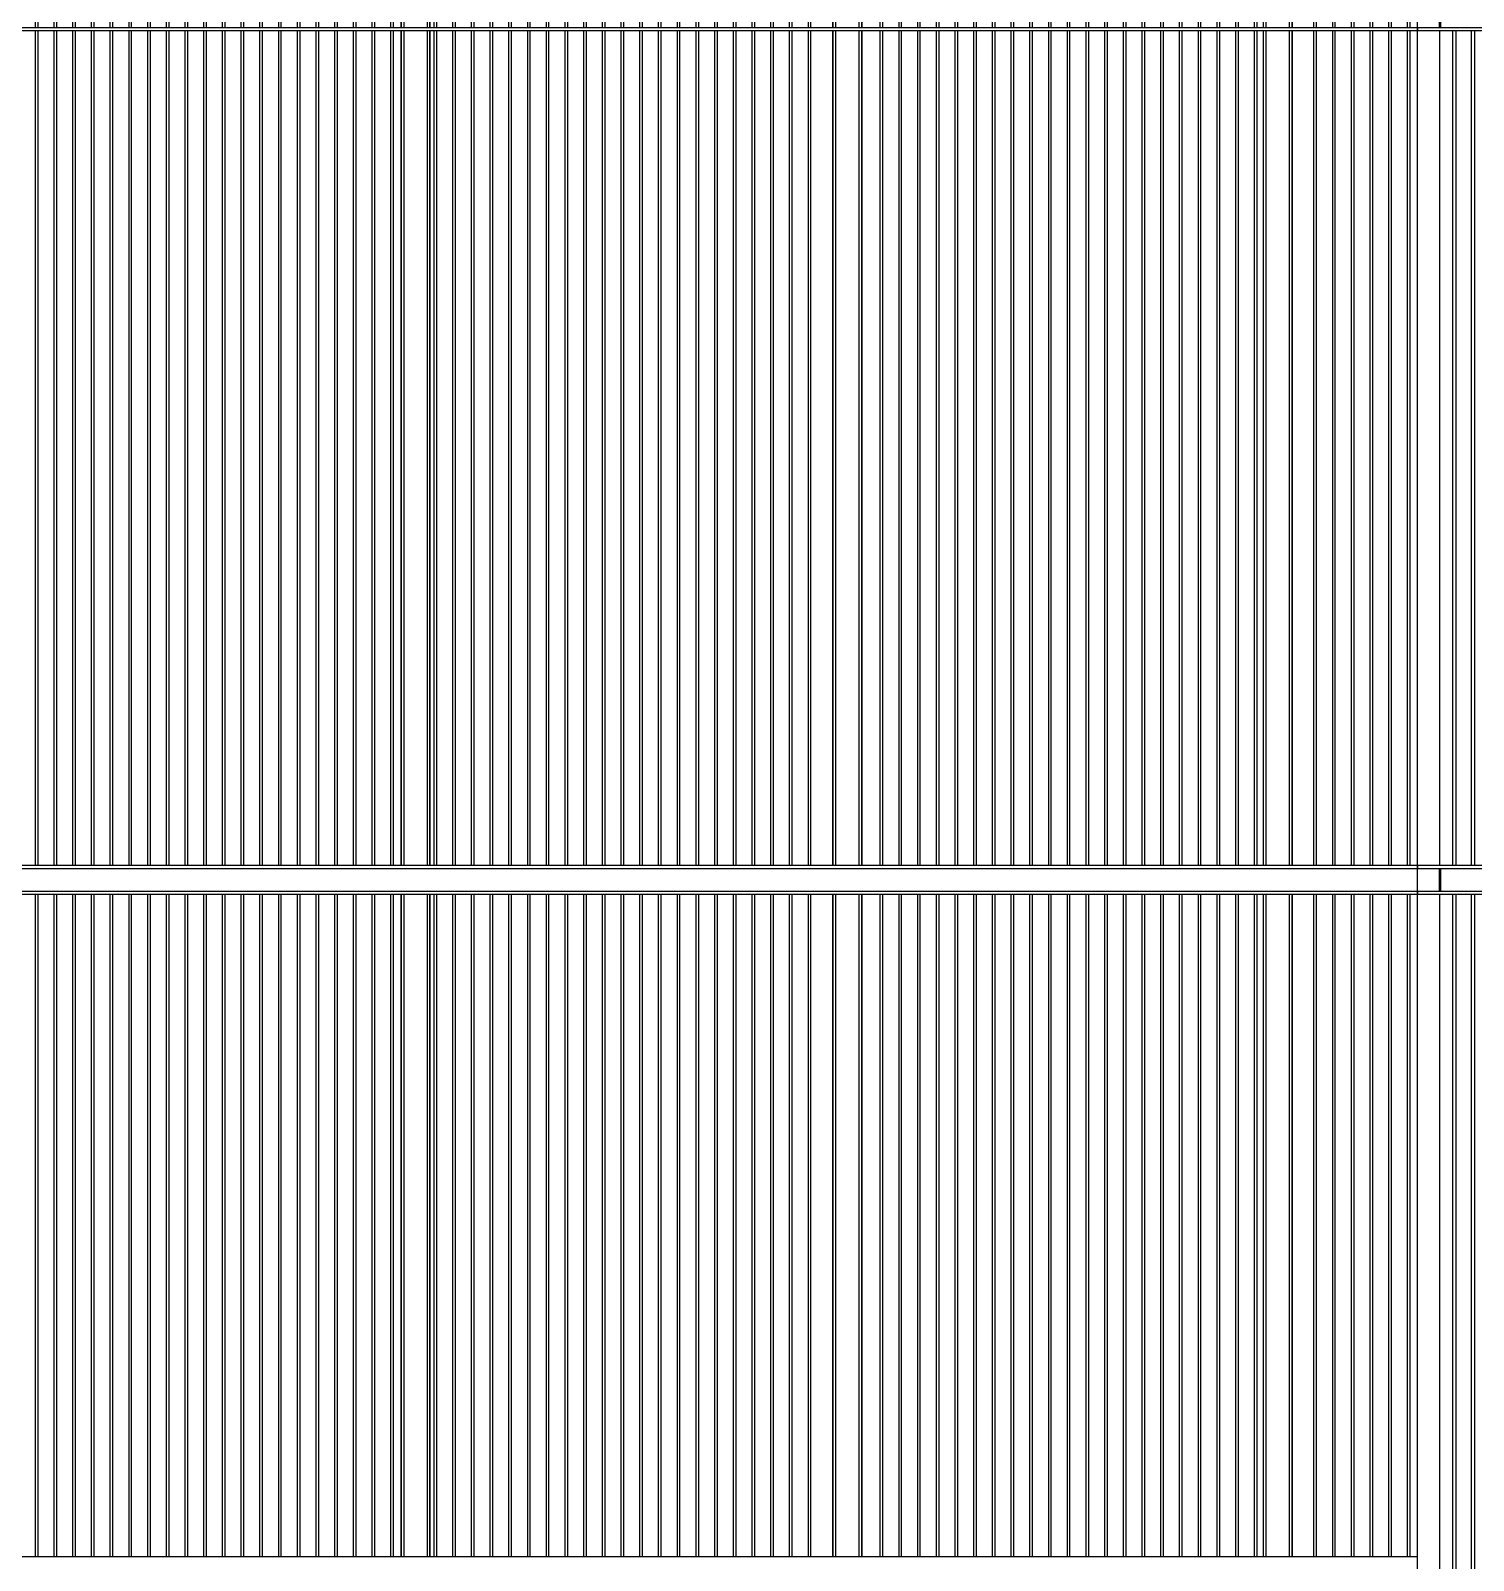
# Model space of a CAD drawing. Header units: millimetres. Extents: x 3774 to 718460, y -768339 to 192544.
# Drawn here: x 350352 to 355364, y -760278 to -754964 of the extents above; entities that cross this region are included whole.
import ezdxf

# ---------------------------------------------------------------- set-up
doc = ezdxf.new("R2010")
doc.units = ezdxf.units.MM
doc.set_wipeout_variables(frame=1)
for name, pattern in [('TA_GL_000.70000', [1.925, 0.7, -0.175, 0.175, -0.175, 0.7]), ('XKITLINE00', [0]), ('XKITLINE02', [4, 2, -2])]:
    doc.linetypes.add(name, pattern=pattern)
for name, color, linetype in [('000 - 0_SYM_DWG_GRIDLINE_MAIN_COLOR_251', 7, 'Continuous'), ('010 - ASPG_EXTR_MAIN_COLOR_2', 7, 'Continuous'), ('010 - ASPG_EXTR_WIPEOUT_', 7, 'Continuous'), ('010 - ASPG_FRAMING_MAIN_COLOR_1', 7, 'Continuous'), ('010 - ASPG_FRAMING_MAIN_COLOR_2', 7, 'Continuous'), ('010 - ASPG_FRAMING_SUB_COLOR_2', 7, 'Continuous'), ('010 - ASPG_FRAMING_WIPEOUT_', 7, 'Continuous')]:
    doc.layers.add(name, color=color, linetype=linetype)
doc.layers.add('Bolt', color=7, linetype='Continuous', lineweight=0)
doc.layers.add('Part', color=7, linetype='Continuous', lineweight=0)
doc.styles.add('TA', font='', dxfattribs={"height": 4.5})
doc.styles.get('TA').set_extended_font_data('Cordia New')

# ---------------------------------------------------------------- blocks, each defined once
blk = doc.blocks.new('*U5902')
at = {"layer": '000 - 0_SYM_DWG_GRIDLINE_MAIN_COLOR_251', "color": 7, "linetype": 'ByBlock', "ltscale": 5}
blk.add_line((10, 0), (-759, 0), dxfattribs=at)
at = {"color": 7, "style": 'TA', "flags": 1}
blk.add_attdef('LOCATION', (6, -6), '', height=4.5, rotation=270, dxfattribs=at)
blk = doc.blocks.new('W-1-PP19-SE-ENT3_20260407-104913_PP19_ENT3_ELE1_DIMS_1')
at = {"layer": '000 - 0_SYM_DWG_GRIDLINE_MAIN_COLOR_251', "color": 7, "linetype": 'TA_GL_000.70000', "xscale": 50.00000000000003, "yscale": 50.00000000000003, "zscale": 50.00000000000003, "rotation": 180}
for p in [(-27800, 109400), (-27800, 106550)]:
    blk.add_blockref('*U5902', p, dxfattribs=at)
blk = doc.blocks.new('*A6193501')
at = {"layer": 'Part', "color": 7, "linetype": 'XKITLINE00', "lineweight": 0}
blk.add_line((2179.569525, -87.253462), (2328.969438, -87.253462), dxfattribs=at)
blk = doc.blocks.new('*A6373519')
at = {"layer": 'Part', "color": 7, "linetype": 'XKITLINE00', "lineweight": 0}
blk.add_line((2328.969518, -124.453462), (2179.563596, -124.453462), dxfattribs=at)
blk = doc.blocks.new('*A13324214')
at = {"layer": 'Part', "color": 7, "linetype": 'XKITLINE00', "lineweight": 0}
for p, q in [((2326.969603, -87.573462), (2326.169603, -87.573462)), ((2326.169603, -92.053462), (2326.169603, -87.573462)), ((2326.969603, -92.053462), (2326.969603, -87.573462)), ((2326.169603, -104.053462), (2326.169603, -92.621462)), ((2326.969603, -104.053462), (2326.969603, -92.621462)), ((2326.169603, -116.053462), (2326.169603, -104.621462)), ((2326.969603, -116.053462), (2326.969603, -104.621462)), ((2326.169603, -124.133462), (2326.169603, -116.621462)), ((2326.969603, -124.133462), (2326.969603, -116.621462)), ((2326.169603, -124.133462), (2326.969603, -124.133462))]:
    blk.add_line(p, q, dxfattribs=at)
blk = doc.blocks.new('*A13334215')
at = {"layer": 'Part', "color": 7, "linetype": 'XKITLINE00', "lineweight": 0}
for p, q in [((2309.369603, -87.573462), (2308.569603, -87.573462)), ((2308.569603, -92.053462), (2308.569603, -87.573462)), ((2309.369603, -92.053462), (2309.369603, -87.573462)), ((2308.569603, -104.053462), (2308.569603, -92.621462)), ((2309.369603, -104.053462), (2309.369603, -92.621462)), ((2308.569603, -116.053462), (2308.569603, -104.621462)), ((2309.369603, -116.053462), (2309.369603, -104.621462)), ((2308.569603, -124.133462), (2308.569603, -116.621462)), ((2309.369603, -124.133462), (2309.369603, -116.621462)), ((2308.569603, -124.133462), (2309.369603, -124.133462))]:
    blk.add_line(p, q, dxfattribs=at)
blk = doc.blocks.new('*A13404222')
at = {"layer": 'Part', "color": 7, "linetype": 'XKITLINE00', "lineweight": 0}
for p, q in [((2291.769603, -87.573462), (2290.969603, -87.573462)), ((2290.969603, -92.053462), (2290.969603, -87.573462)), ((2291.769603, -92.053462), (2291.769603, -87.573462)), ((2290.969603, -104.053462), (2290.969603, -92.621462)), ((2291.769603, -104.053462), (2291.769603, -92.621462)), ((2290.969603, -116.053462), (2290.969603, -104.621462)), ((2291.769603, -116.053462), (2291.769603, -104.621462)), ((2290.969603, -124.133462), (2290.969603, -116.621462)), ((2291.769603, -124.133462), (2291.769603, -116.621462)), ((2290.969603, -124.133462), (2291.769603, -124.133462))]:
    blk.add_line(p, q, dxfattribs=at)
blk = doc.blocks.new('*A13484230')
at = {"layer": 'Part', "color": 7, "linetype": 'XKITLINE00', "lineweight": 0}
for p, q in [((2291.305603, -124.173462), (2290.865603, -124.173462)), ((2290.865603, -124.173462), (2290.865603, -124.213462)), ((2291.305603, -124.133462), (2291.305603, -124.173462)), ((2291.345603, -124.213462), (2291.345603, -124.133462))]:
    blk.add_line(p, q, dxfattribs=at)
blk = doc.blocks.new('*A13494231')
at = {"layer": 'Part', "color": 7, "linetype": 'XKITLINE00', "lineweight": 0}
for p, q in [((2290.329603, -124.453462), (2290.489603, -124.293462)), ((2290.489603, -124.293462), (2292.249603, -124.293462)), ((2292.249603, -124.293462), (2292.409603, -124.453462))]:
    blk.add_line(p, q, dxfattribs=at)
blk = doc.blocks.new('*A13504232')
at = {"layer": 'Part', "color": 7, "linetype": 'XKITLINE00', "lineweight": 0}
for p, q in [((2292.249603, -124.213462), (2290.489603, -124.213462)), ((2290.489603, -124.213462), (2290.489603, -124.293462)), ((2292.249603, -124.293462), (2290.489603, -124.293462)), ((2292.249603, -124.213462), (2292.249603, -124.293462))]:
    blk.add_line(p, q, dxfattribs=at)
blk = doc.blocks.new('*A13634245')
at = {"layer": 'Part', "color": 7, "linetype": 'XKITLINE00', "lineweight": 0}
for p, q in [((2290.969603, -116.573462), (2290.969603, -116.621462)), ((2290.969603, -116.621462), (2291.769603, -116.621462)), ((2291.769603, -116.621462), (2291.769603, -116.573462))]:
    blk.add_line(p, q, dxfattribs=at)
blk = doc.blocks.new('*A13644246')
at = {"layer": 'Part', "color": 7, "linetype": 'XKITLINE00', "lineweight": 0}
for p, q in [((2291.345603, -117.421462), (2291.345603, -116.621462)), ((2291.345603, -116.621462), (2291.393603, -116.621462)), ((2291.345603, -116.861462), (2291.393603, -116.861462)), ((2291.393603, -117.421462), (2291.393603, -116.621462)), ((2291.345603, -117.421462), (2291.393603, -117.421462))]:
    blk.add_line(p, q, dxfattribs=at)
blk = doc.blocks.new('*A13674249')
at = {"layer": 'Bolt', "color": 7, "linetype": 'XKITLINE02', "lineweight": 0}
for p, q in [((2326.482243, -87.773462), (2326.825603, -87.773462)), ((2326.545603, -87.717462), (2326.593603, -87.717462)), ((2326.545603, -87.829462), (2326.593603, -87.829462)), ((2326.593603, -87.717462), (2326.633603, -87.717462)), ((2326.593603, -87.829462), (2326.633603, -87.829462))]:
    blk.add_line(p, q, dxfattribs=at)
blk = doc.blocks.new('*A13684250')
at = {"layer": 'Bolt', "color": 7, "linetype": 'XKITLINE02', "lineweight": 0}
for p, q in [((2308.882243, -87.773462), (2309.225603, -87.773462)), ((2308.945603, -87.717462), (2308.993603, -87.717462)), ((2308.945603, -87.829462), (2308.993603, -87.829462)), ((2308.993603, -87.717462), (2309.033603, -87.717462)), ((2308.993603, -87.829462), (2309.033603, -87.829462))]:
    blk.add_line(p, q, dxfattribs=at)
blk = doc.blocks.new('*A13714253')
at = {"layer": 'Bolt', "color": 7, "linetype": 'XKITLINE02', "lineweight": 0}
for p, q in [((2291.282243, -87.773462), (2291.625603, -87.773462)), ((2291.345603, -87.717462), (2291.393603, -87.717462)), ((2291.345603, -87.829462), (2291.393603, -87.829462)), ((2291.393603, -87.717462), (2291.433603, -87.717462)), ((2291.393603, -87.829462), (2291.433603, -87.829462))]:
    blk.add_line(p, q, dxfattribs=at)
blk = doc.blocks.new('*A13764258')
at = {"layer": 'Bolt'}
for points in [[(2290.786, -124.213), (2290.786, -124.293), (2290.674, -124.293), (2290.674, -124.213)], [(2292.066, -124.213), (2292.066, -124.293), (2291.954, -124.293), (2291.954, -124.213)]]:
    blk.add_hatch(color=7, dxfattribs=at).paths.add_polyline_path(points, flags=17)
at = {"layer": 'Bolt', "color": 7, "linetype": 'XKITLINE00', "lineweight": 0}
for p, q in [((2290.73, -124.357), (2290.73, -124.013)), ((2292.01, -124.357), (2292.01, -124.013)), ((2290.674, -124.293), (2290.674, -124.213)), ((2290.786, -124.293), (2290.786, -124.213)), ((2291.954, -124.293), (2291.954, -124.213)), ((2292.066, -124.293), (2292.066, -124.213))]:
    blk.add_line(p, q, dxfattribs=at)
blk = doc.blocks.new('*A13774259')
at = {"layer": 'Bolt', "color": 7, "linetype": 'XKITLINE02', "lineweight": 0}
for p, q in [((2291.456963, -123.933462), (2291.113603, -123.933462)), ((2291.345603, -123.877462), (2291.305603, -123.877462)), ((2291.345603, -123.989462), (2291.305603, -123.989462)), ((2291.393603, -123.877462), (2291.345603, -123.877462)), ((2291.393603, -123.989462), (2291.345603, -123.989462))]:
    blk.add_line(p, q, dxfattribs=at)
blk = doc.blocks.new('*A13904272')
at = {"layer": 'Bolt'}
for points in [[(2291.074, -116.573), (2291.074, -116.525), (2291.186, -116.525), (2291.186, -116.573)], [(2291.074, -116.621), (2291.074, -116.573), (2291.186, -116.573), (2291.186, -116.621)], [(2291.554, -116.573), (2291.554, -116.525), (2291.666, -116.525), (2291.666, -116.573)], [(2291.554, -116.621), (2291.554, -116.573), (2291.666, -116.573), (2291.666, -116.621)]]:
    blk.add_hatch(color=7, dxfattribs=at).paths.add_polyline_path(points, flags=17)
at = {"layer": 'Bolt', "color": 7, "linetype": 'XKITLINE00', "lineweight": 0}
for p, q in [((2291.13, -116.685), (2291.13, -116.341)), ((2291.61, -116.685), (2291.61, -116.341)), ((2291.074, -116.573), (2291.074, -116.525)), ((2291.074, -116.621), (2291.074, -116.573)), ((2291.186, -116.573), (2291.186, -116.525)), ((2291.186, -116.621), (2291.186, -116.573)), ((2291.554, -116.573), (2291.554, -116.525)), ((2291.554, -116.621), (2291.554, -116.573)), ((2291.666, -116.573), (2291.666, -116.525)), ((2291.666, -116.621), (2291.666, -116.573))]:
    blk.add_line(p, q, dxfattribs=at)
blk = doc.blocks.new('*A13974279')
at = {"layer": 'Part', "color": 7, "linetype": 'XKITLINE00', "lineweight": 0}
for p, q in [((2308.905603, -124.173462), (2308.465603, -124.173462)), ((2308.465603, -124.173462), (2308.465603, -124.213462)), ((2308.905603, -124.133462), (2308.905603, -124.173462)), ((2308.945603, -124.213462), (2308.945603, -124.133462))]:
    blk.add_line(p, q, dxfattribs=at)
blk = doc.blocks.new('*A13984280')
at = {"layer": 'Part', "color": 7, "linetype": 'XKITLINE00', "lineweight": 0}
for p, q in [((2307.929603, -124.453462), (2308.089603, -124.293462)), ((2308.089603, -124.293462), (2309.849603, -124.293462)), ((2309.849603, -124.293462), (2310.009603, -124.453462))]:
    blk.add_line(p, q, dxfattribs=at)
blk = doc.blocks.new('*A13994281')
at = {"layer": 'Part', "color": 7, "linetype": 'XKITLINE00', "lineweight": 0}
for p, q in [((2309.849603, -124.213462), (2308.089603, -124.213462)), ((2308.089603, -124.213462), (2308.089603, -124.293462)), ((2309.849603, -124.293462), (2308.089603, -124.293462)), ((2309.849603, -124.213462), (2309.849603, -124.293462))]:
    blk.add_line(p, q, dxfattribs=at)
blk = doc.blocks.new('*A14174299')
at = {"layer": 'Part', "color": 7, "linetype": 'XKITLINE00', "lineweight": 0}
for p, q in [((2326.169603, -116.573462), (2326.169603, -116.621462)), ((2326.169603, -116.621462), (2326.969603, -116.621462)), ((2326.969603, -116.621462), (2326.969603, -116.573462))]:
    blk.add_line(p, q, dxfattribs=at)
blk = doc.blocks.new('*A14184300')
at = {"layer": 'Part', "color": 7, "linetype": 'XKITLINE00', "lineweight": 0}
for p, q in [((2326.545603, -117.421462), (2326.545603, -116.621462)), ((2326.545603, -116.621462), (2326.593603, -116.621462)), ((2326.545603, -116.861462), (2326.593603, -116.861462)), ((2326.593603, -117.421462), (2326.593603, -116.621462)), ((2326.545603, -117.421462), (2326.593603, -117.421462))]:
    blk.add_line(p, q, dxfattribs=at)
blk = doc.blocks.new('*A14194301')
at = {"layer": 'Part', "color": 7, "linetype": 'XKITLINE00', "lineweight": 0}
for p, q in [((2308.569603, -116.573462), (2308.569603, -116.621462)), ((2308.569603, -116.621462), (2309.369603, -116.621462)), ((2309.369603, -116.621462), (2309.369603, -116.573462))]:
    blk.add_line(p, q, dxfattribs=at)
blk = doc.blocks.new('*A14204302')
at = {"layer": 'Part', "color": 7, "linetype": 'XKITLINE00', "lineweight": 0}
for p, q in [((2308.945603, -117.421462), (2308.945603, -116.621462)), ((2308.945603, -116.621462), (2308.993603, -116.621462)), ((2308.945603, -116.861462), (2308.993603, -116.861462)), ((2308.993603, -117.421462), (2308.993603, -116.621462)), ((2308.945603, -117.421462), (2308.993603, -117.421462))]:
    blk.add_line(p, q, dxfattribs=at)
blk = doc.blocks.new('*A14254307')
at = {"layer": 'Bolt'}
for points in [[(2308.386, -124.213), (2308.386, -124.293), (2308.274, -124.293), (2308.274, -124.213)], [(2309.666, -124.213), (2309.666, -124.293), (2309.554, -124.293), (2309.554, -124.213)]]:
    blk.add_hatch(color=7, dxfattribs=at).paths.add_polyline_path(points, flags=17)
at = {"layer": 'Bolt', "color": 7, "linetype": 'XKITLINE00', "lineweight": 0}
for p, q in [((2308.33, -124.357), (2308.33, -124.013)), ((2309.61, -124.357), (2309.61, -124.013)), ((2308.274, -124.293), (2308.274, -124.213)), ((2308.386, -124.293), (2308.386, -124.213)), ((2309.554, -124.293), (2309.554, -124.213)), ((2309.666, -124.293), (2309.666, -124.213))]:
    blk.add_line(p, q, dxfattribs=at)
blk = doc.blocks.new('*A14264308')
at = {"layer": 'Bolt', "color": 7, "linetype": 'XKITLINE02', "lineweight": 0}
for p, q in [((2309.056963, -123.933462), (2308.713603, -123.933462)), ((2308.945603, -123.877462), (2308.905603, -123.877462)), ((2308.945603, -123.989462), (2308.905603, -123.989462)), ((2308.993603, -123.877462), (2308.945603, -123.877462)), ((2308.993603, -123.989462), (2308.945603, -123.989462))]:
    blk.add_line(p, q, dxfattribs=at)
blk = doc.blocks.new('*A14414323')
at = {"layer": 'Bolt'}
for points in [[(2326.274, -116.573), (2326.274, -116.525), (2326.386, -116.525), (2326.386, -116.573)], [(2326.274, -116.621), (2326.274, -116.573), (2326.386, -116.573), (2326.386, -116.621)], [(2326.754, -116.573), (2326.754, -116.525), (2326.866, -116.525), (2326.866, -116.573)], [(2326.754, -116.621), (2326.754, -116.573), (2326.866, -116.573), (2326.866, -116.621)]]:
    blk.add_hatch(color=7, dxfattribs=at).paths.add_polyline_path(points, flags=17)
at = {"layer": 'Bolt', "color": 7, "linetype": 'XKITLINE00', "lineweight": 0}
for p, q in [((2326.33, -116.685), (2326.33, -116.341)), ((2326.81, -116.685), (2326.81, -116.341)), ((2326.274, -116.573), (2326.274, -116.525)), ((2326.274, -116.621), (2326.274, -116.573)), ((2326.386, -116.573), (2326.386, -116.525)), ((2326.386, -116.621), (2326.386, -116.573)), ((2326.754, -116.573), (2326.754, -116.525)), ((2326.754, -116.621), (2326.754, -116.573)), ((2326.866, -116.573), (2326.866, -116.525)), ((2326.866, -116.621), (2326.866, -116.573))]:
    blk.add_line(p, q, dxfattribs=at)
blk = doc.blocks.new('*A14434325')
at = {"layer": 'Bolt'}
for points in [[(2308.674, -116.573), (2308.674, -116.525), (2308.786, -116.525), (2308.786, -116.573)], [(2308.674, -116.621), (2308.674, -116.573), (2308.786, -116.573), (2308.786, -116.621)], [(2309.154, -116.573), (2309.154, -116.525), (2309.266, -116.525), (2309.266, -116.573)], [(2309.154, -116.621), (2309.154, -116.573), (2309.266, -116.573), (2309.266, -116.621)]]:
    blk.add_hatch(color=7, dxfattribs=at).paths.add_polyline_path(points, flags=17)
at = {"layer": 'Bolt', "color": 7, "linetype": 'XKITLINE00', "lineweight": 0}
for p, q in [((2308.73, -116.685), (2308.73, -116.341)), ((2309.21, -116.685), (2309.21, -116.341)), ((2308.674, -116.573), (2308.674, -116.525)), ((2308.674, -116.621), (2308.674, -116.573)), ((2308.786, -116.573), (2308.786, -116.525)), ((2308.786, -116.621), (2308.786, -116.573)), ((2309.154, -116.573), (2309.154, -116.525)), ((2309.154, -116.621), (2309.154, -116.573)), ((2309.266, -116.573), (2309.266, -116.525)), ((2309.266, -116.621), (2309.266, -116.573))]:
    blk.add_line(p, q, dxfattribs=at)
blk = doc.blocks.new('*A14524334')
at = {"layer": 'Part', "color": 7, "linetype": 'XKITLINE00', "lineweight": 0}
for p, q in [((2328.809518, -104.053462), (2288.969552, -104.053462)), ((2288.969552, -104.573462), (2288.969552, -104.053462)), ((2328.809518, -104.573462), (2328.809518, -104.053462)), ((2328.809518, -104.573462), (2288.969552, -104.573462))]:
    blk.add_line(p, q, dxfattribs=at)
blk = doc.blocks.new('*A14534335')
at = {"layer": 'Part', "color": 7, "linetype": 'XKITLINE00', "lineweight": 0}
for p, q in [((2326.545603, -105.421462), (2326.545603, -104.621462)), ((2326.545603, -104.621462), (2326.593603, -104.621462)), ((2326.545603, -104.861462), (2326.593603, -104.861462)), ((2326.593603, -105.421462), (2326.593603, -104.621462)), ((2326.545603, -105.421462), (2326.593603, -105.421462))]:
    blk.add_line(p, q, dxfattribs=at)
blk = doc.blocks.new('*A14544336')
at = {"layer": 'Part', "color": 7, "linetype": 'XKITLINE00', "lineweight": 0}
for p, q in [((2308.569603, -104.573462), (2308.569603, -104.621462)), ((2309.369603, -104.621462), (2309.369603, -104.573462)), ((2308.569603, -104.621462), (2309.369603, -104.621462))]:
    blk.add_line(p, q, dxfattribs=at)
blk = doc.blocks.new('*A14554337')
at = {"layer": 'Part', "color": 7, "linetype": 'XKITLINE00', "lineweight": 0}
for p, q in [((2308.945603, -105.421462), (2308.945603, -104.621462)), ((2308.945603, -104.621462), (2308.993603, -104.621462)), ((2308.945603, -104.861462), (2308.993603, -104.861462)), ((2308.993603, -105.421462), (2308.993603, -104.621462)), ((2308.945603, -105.421462), (2308.993603, -105.421462))]:
    blk.add_line(p, q, dxfattribs=at)
blk = doc.blocks.new('*A14564338')
at = {"layer": 'Part', "color": 7, "linetype": 'XKITLINE00', "lineweight": 0}
for p, q in [((2328.809518, -92.053462), (2288.969552, -92.053462)), ((2288.969552, -92.573462), (2288.969552, -92.053462)), ((2328.809518, -92.573462), (2328.809518, -92.053462)), ((2328.809518, -92.573462), (2288.969552, -92.573462))]:
    blk.add_line(p, q, dxfattribs=at)
blk = doc.blocks.new('*A14574339')
at = {"layer": 'Part', "color": 7, "linetype": 'XKITLINE00', "lineweight": 0}
for p, q in [((2326.169603, -92.573462), (2326.169603, -92.621462)), ((2326.169603, -92.621462), (2326.969603, -92.621462)), ((2326.969603, -92.621462), (2326.969603, -92.573462))]:
    blk.add_line(p, q, dxfattribs=at)
blk = doc.blocks.new('*A14584340')
at = {"layer": 'Part', "color": 7, "linetype": 'XKITLINE00', "lineweight": 0}
for p, q in [((2326.545603, -93.421462), (2326.545603, -92.621462)), ((2326.545603, -92.621462), (2326.593603, -92.621462)), ((2326.593603, -93.421462), (2326.593603, -92.621462)), ((2326.545603, -92.861462), (2326.593603, -92.861462)), ((2326.545603, -93.421462), (2326.593603, -93.421462))]:
    blk.add_line(p, q, dxfattribs=at)
blk = doc.blocks.new('*A14594341')
at = {"layer": 'Part', "color": 7, "linetype": 'XKITLINE00', "lineweight": 0}
for p, q in [((2308.569603, -92.573462), (2308.569603, -92.621462)), ((2308.569603, -92.621462), (2309.369603, -92.621462)), ((2309.369603, -92.621462), (2309.369603, -92.573462))]:
    blk.add_line(p, q, dxfattribs=at)
blk = doc.blocks.new('*A14604342')
at = {"layer": 'Part', "color": 7, "linetype": 'XKITLINE00', "lineweight": 0}
for p, q in [((2308.945603, -93.421462), (2308.945603, -92.621462)), ((2308.945603, -92.621462), (2308.993603, -92.621462)), ((2308.993603, -93.421462), (2308.993603, -92.621462)), ((2308.945603, -92.861462), (2308.993603, -92.861462)), ((2308.945603, -93.421462), (2308.993603, -93.421462))]:
    blk.add_line(p, q, dxfattribs=at)
blk = doc.blocks.new('*A14614343')
at = {"layer": 'Part', "color": 7, "linetype": 'XKITLINE00', "lineweight": 0}
for p, q in [((2290.969603, -104.573462), (2290.969603, -104.621462)), ((2291.769603, -104.621462), (2291.769603, -104.573462)), ((2290.969603, -104.621462), (2291.769603, -104.621462))]:
    blk.add_line(p, q, dxfattribs=at)
blk = doc.blocks.new('*A14624344')
at = {"layer": 'Part', "color": 7, "linetype": 'XKITLINE00', "lineweight": 0}
for p, q in [((2291.345603, -105.421462), (2291.345603, -104.621462)), ((2291.345603, -104.621462), (2291.393603, -104.621462)), ((2291.345603, -104.861462), (2291.393603, -104.861462)), ((2291.393603, -105.421462), (2291.393603, -104.621462)), ((2291.345603, -105.421462), (2291.393603, -105.421462))]:
    blk.add_line(p, q, dxfattribs=at)
blk = doc.blocks.new('*A14644346')
at = {"layer": 'Part', "color": 7, "linetype": 'XKITLINE00', "lineweight": 0}
for p, q in [((2290.969603, -92.573462), (2290.969603, -92.621462)), ((2290.969603, -92.621462), (2291.769603, -92.621462)), ((2291.769603, -92.621462), (2291.769603, -92.573462))]:
    blk.add_line(p, q, dxfattribs=at)
blk = doc.blocks.new('*A14654347')
at = {"layer": 'Part', "color": 7, "linetype": 'XKITLINE00', "lineweight": 0}
for p, q in [((2291.345603, -93.421462), (2291.345603, -92.621462)), ((2291.345603, -92.621462), (2291.393603, -92.621462)), ((2291.393603, -93.421462), (2291.393603, -92.621462)), ((2291.345603, -92.861462), (2291.393603, -92.861462)), ((2291.345603, -93.421462), (2291.393603, -93.421462))]:
    blk.add_line(p, q, dxfattribs=at)
blk = doc.blocks.new('*A14674349')
at = {"layer": 'Part', "color": 7, "linetype": 'XKITLINE00', "lineweight": 0}
for p, q in [((2328.809518, -116.053462), (2288.969552, -116.053462)), ((2288.969552, -116.573462), (2288.969552, -116.053462)), ((2328.809518, -116.573462), (2328.809518, -116.053462)), ((2328.809518, -116.573462), (2288.969552, -116.573462))]:
    blk.add_line(p, q, dxfattribs=at)
blk = doc.blocks.new('*A14714353')
at = {"layer": 'Part', "color": 7, "linetype": 'XKITLINE00', "lineweight": 0}
for p, q in [((2326.505603, -124.173462), (2326.065603, -124.173462)), ((2326.065603, -124.173462), (2326.065603, -124.213462)), ((2326.505603, -124.133462), (2326.505603, -124.173462)), ((2326.545603, -124.213462), (2326.545603, -124.133462))]:
    blk.add_line(p, q, dxfattribs=at)
blk = doc.blocks.new('*A14724354')
at = {"layer": 'Part', "color": 7, "linetype": 'XKITLINE00', "lineweight": 0}
for p, q in [((2325.529603, -124.453462), (2325.689603, -124.293462)), ((2325.689603, -124.293462), (2327.449603, -124.293462)), ((2327.449603, -124.293462), (2327.609603, -124.453462))]:
    blk.add_line(p, q, dxfattribs=at)
blk = doc.blocks.new('*A14734355')
at = {"layer": 'Part', "color": 7, "linetype": 'XKITLINE00', "lineweight": 0}
for p, q in [((2327.449603, -124.213462), (2325.689603, -124.213462)), ((2325.689603, -124.213462), (2325.689603, -124.293462)), ((2327.449603, -124.293462), (2325.689603, -124.293462)), ((2327.449603, -124.213462), (2327.449603, -124.293462))]:
    blk.add_line(p, q, dxfattribs=at)
blk = doc.blocks.new('*A14794361')
at = {"layer": 'Bolt'}
for points in [[(2326.274, -104.573), (2326.274, -104.525), (2326.386, -104.525), (2326.386, -104.573)], [(2326.274, -104.621), (2326.274, -104.573), (2326.386, -104.573), (2326.386, -104.621)], [(2326.754, -104.573), (2326.754, -104.525), (2326.866, -104.525), (2326.866, -104.573)], [(2326.754, -104.621), (2326.754, -104.573), (2326.866, -104.573), (2326.866, -104.621)]]:
    blk.add_hatch(color=7, dxfattribs=at).paths.add_polyline_path(points, flags=17)
at = {"layer": 'Bolt', "color": 7, "linetype": 'XKITLINE00', "lineweight": 0}
for p, q in [((2326.274, -104.573), (2326.274, -104.525)), ((2326.274, -104.621), (2326.274, -104.573)), ((2326.33, -104.685), (2326.33, -104.341)), ((2326.386, -104.573), (2326.386, -104.525)), ((2326.386, -104.621), (2326.386, -104.573)), ((2326.754, -104.573), (2326.754, -104.525)), ((2326.754, -104.621), (2326.754, -104.573)), ((2326.81, -104.685), (2326.81, -104.341)), ((2326.866, -104.573), (2326.866, -104.525)), ((2326.866, -104.621), (2326.866, -104.573))]:
    blk.add_line(p, q, dxfattribs=at)
blk = doc.blocks.new('*A14804362')
at = {"layer": 'Bolt'}
for points in [[(2308.674, -104.573), (2308.674, -104.525), (2308.786, -104.525), (2308.786, -104.573)], [(2308.674, -104.621), (2308.674, -104.573), (2308.786, -104.573), (2308.786, -104.621)], [(2309.154, -104.573), (2309.154, -104.525), (2309.266, -104.525), (2309.266, -104.573)], [(2309.154, -104.621), (2309.154, -104.573), (2309.266, -104.573), (2309.266, -104.621)]]:
    blk.add_hatch(color=7, dxfattribs=at).paths.add_polyline_path(points, flags=17)
at = {"layer": 'Bolt', "color": 7, "linetype": 'XKITLINE00', "lineweight": 0}
for p, q in [((2308.674, -104.573), (2308.674, -104.525)), ((2308.674, -104.621), (2308.674, -104.573)), ((2308.73, -104.685), (2308.73, -104.341)), ((2308.786, -104.573), (2308.786, -104.525)), ((2308.786, -104.621), (2308.786, -104.573)), ((2309.154, -104.573), (2309.154, -104.525)), ((2309.154, -104.621), (2309.154, -104.573)), ((2309.21, -104.685), (2309.21, -104.341)), ((2309.266, -104.573), (2309.266, -104.525)), ((2309.266, -104.621), (2309.266, -104.573))]:
    blk.add_line(p, q, dxfattribs=at)
blk = doc.blocks.new('*A14864368')
at = {"layer": 'Bolt'}
for points in [[(2326.274, -92.573), (2326.274, -92.525), (2326.386, -92.525), (2326.386, -92.573)], [(2326.274, -92.621), (2326.274, -92.573), (2326.386, -92.573), (2326.386, -92.621)], [(2326.754, -92.573), (2326.754, -92.525), (2326.866, -92.525), (2326.866, -92.573)], [(2326.754, -92.621), (2326.754, -92.573), (2326.866, -92.573), (2326.866, -92.621)]]:
    blk.add_hatch(color=7, dxfattribs=at).paths.add_polyline_path(points, flags=17)
at = {"layer": 'Bolt', "color": 7, "linetype": 'XKITLINE00', "lineweight": 0}
for p, q in [((2326.274, -92.573), (2326.274, -92.525)), ((2326.274, -92.621), (2326.274, -92.573)), ((2326.33, -92.685), (2326.33, -92.341)), ((2326.386, -92.573), (2326.386, -92.525)), ((2326.386, -92.621), (2326.386, -92.573)), ((2326.754, -92.573), (2326.754, -92.525)), ((2326.754, -92.621), (2326.754, -92.573)), ((2326.81, -92.685), (2326.81, -92.341)), ((2326.866, -92.573), (2326.866, -92.525)), ((2326.866, -92.621), (2326.866, -92.573))]:
    blk.add_line(p, q, dxfattribs=at)
blk = doc.blocks.new('*A14874369')
at = {"layer": 'Bolt'}
for points in [[(2308.674, -92.573), (2308.674, -92.525), (2308.786, -92.525), (2308.786, -92.573)], [(2308.674, -92.621), (2308.674, -92.573), (2308.786, -92.573), (2308.786, -92.621)], [(2309.154, -92.573), (2309.154, -92.525), (2309.266, -92.525), (2309.266, -92.573)], [(2309.154, -92.621), (2309.154, -92.573), (2309.266, -92.573), (2309.266, -92.621)]]:
    blk.add_hatch(color=7, dxfattribs=at).paths.add_polyline_path(points, flags=17)
at = {"layer": 'Bolt', "color": 7, "linetype": 'XKITLINE00', "lineweight": 0}
for p, q in [((2308.674, -92.573), (2308.674, -92.525)), ((2308.674, -92.621), (2308.674, -92.573)), ((2308.73, -92.685), (2308.73, -92.341)), ((2308.786, -92.573), (2308.786, -92.525)), ((2308.786, -92.621), (2308.786, -92.573)), ((2309.154, -92.573), (2309.154, -92.525)), ((2309.154, -92.621), (2309.154, -92.573)), ((2309.21, -92.685), (2309.21, -92.341)), ((2309.266, -92.573), (2309.266, -92.525)), ((2309.266, -92.621), (2309.266, -92.573))]:
    blk.add_line(p, q, dxfattribs=at)
blk = doc.blocks.new('*A14914373')
at = {"layer": 'Bolt'}
for points in [[(2291.074, -104.573), (2291.074, -104.525), (2291.186, -104.525), (2291.186, -104.573)], [(2291.074, -104.621), (2291.074, -104.573), (2291.186, -104.573), (2291.186, -104.621)], [(2291.554, -104.573), (2291.554, -104.525), (2291.666, -104.525), (2291.666, -104.573)], [(2291.554, -104.621), (2291.554, -104.573), (2291.666, -104.573), (2291.666, -104.621)]]:
    blk.add_hatch(color=7, dxfattribs=at).paths.add_polyline_path(points, flags=17)
at = {"layer": 'Bolt', "color": 7, "linetype": 'XKITLINE00', "lineweight": 0}
for p, q in [((2291.074, -104.573), (2291.074, -104.525)), ((2291.074, -104.621), (2291.074, -104.573)), ((2291.13, -104.685), (2291.13, -104.341)), ((2291.186, -104.573), (2291.186, -104.525)), ((2291.186, -104.621), (2291.186, -104.573)), ((2291.554, -104.573), (2291.554, -104.525)), ((2291.554, -104.621), (2291.554, -104.573)), ((2291.61, -104.685), (2291.61, -104.341)), ((2291.666, -104.573), (2291.666, -104.525)), ((2291.666, -104.621), (2291.666, -104.573))]:
    blk.add_line(p, q, dxfattribs=at)
blk = doc.blocks.new('*A14924374')
at = {"layer": 'Bolt'}
for points in [[(2291.074, -92.573), (2291.074, -92.525), (2291.186, -92.525), (2291.186, -92.573)], [(2291.074, -92.621), (2291.074, -92.573), (2291.186, -92.573), (2291.186, -92.621)], [(2291.554, -92.573), (2291.554, -92.525), (2291.666, -92.525), (2291.666, -92.573)], [(2291.554, -92.621), (2291.554, -92.573), (2291.666, -92.573), (2291.666, -92.621)]]:
    blk.add_hatch(color=7, dxfattribs=at).paths.add_polyline_path(points, flags=17)
at = {"layer": 'Bolt', "color": 7, "linetype": 'XKITLINE00', "lineweight": 0}
for p, q in [((2291.074, -92.573), (2291.074, -92.525)), ((2291.074, -92.621), (2291.074, -92.573)), ((2291.13, -92.685), (2291.13, -92.341)), ((2291.186, -92.573), (2291.186, -92.525)), ((2291.186, -92.621), (2291.186, -92.573)), ((2291.554, -92.573), (2291.554, -92.525)), ((2291.554, -92.621), (2291.554, -92.573)), ((2291.61, -92.685), (2291.61, -92.341)), ((2291.666, -92.573), (2291.666, -92.525)), ((2291.666, -92.621), (2291.666, -92.573))]:
    blk.add_line(p, q, dxfattribs=at)
blk = doc.blocks.new('*A14944376')
at = {"layer": 'Bolt'}
for points in [[(2325.986, -124.213), (2325.986, -124.293), (2325.874, -124.293), (2325.874, -124.213)], [(2327.266, -124.213), (2327.266, -124.293), (2327.154, -124.293), (2327.154, -124.213)]]:
    blk.add_hatch(color=7, dxfattribs=at).paths.add_polyline_path(points, flags=17)
at = {"layer": 'Bolt', "color": 7, "linetype": 'XKITLINE00', "lineweight": 0}
for p, q in [((2325.93, -124.357), (2325.93, -124.013)), ((2327.21, -124.357), (2327.21, -124.013)), ((2325.874, -124.293), (2325.874, -124.213)), ((2325.986, -124.293), (2325.986, -124.213)), ((2327.154, -124.293), (2327.154, -124.213)), ((2327.266, -124.293), (2327.266, -124.213))]:
    blk.add_line(p, q, dxfattribs=at)
blk = doc.blocks.new('*A14954377')
at = {"layer": 'Bolt', "color": 7, "linetype": 'XKITLINE02', "lineweight": 0}
for p, q in [((2326.656963, -123.933462), (2326.313603, -123.933462)), ((2326.545603, -123.877462), (2326.505603, -123.877462)), ((2326.545603, -123.989462), (2326.505603, -123.989462)), ((2326.593603, -123.877462), (2326.545603, -123.877462)), ((2326.593603, -123.989462), (2326.545603, -123.989462))]:
    blk.add_line(p, q, dxfattribs=at)
blk = doc.blocks.new('*A15034385')
at = {"layer": 'Part', "color": 7, "linetype": 'XKITLINE00', "lineweight": 0}
for p, q in [((2326.169603, -104.573462), (2326.169603, -104.621462)), ((2326.969603, -104.621462), (2326.969603, -104.573462)), ((2326.169603, -104.621462), (2326.969603, -104.621462))]:
    blk.add_line(p, q, dxfattribs=at)
blk = doc.blocks.new('*A15574439')
at = {"layer": 'Part', "color": 7, "linetype": 'XKITLINE00', "lineweight": 0}
for p, q in [((2291.393603, -87.573462), (2291.393603, -87.493462)), ((2291.433603, -87.573462), (2291.433603, -87.533462)), ((2291.433603, -87.533462), (2291.873603, -87.533462)), ((2291.873603, -87.533462), (2291.873603, -87.493462))]:
    blk.add_line(p, q, dxfattribs=at)
blk = doc.blocks.new('*A15584440')
at = {"layer": 'Part', "color": 7, "linetype": 'XKITLINE00', "lineweight": 0}
for p, q in [((2290.489603, -87.413462), (2290.329603, -87.253462)), ((2292.249603, -87.413462), (2290.489603, -87.413462)), ((2292.409603, -87.253462), (2292.249603, -87.413462))]:
    blk.add_line(p, q, dxfattribs=at)
blk = doc.blocks.new('*A15594441')
at = {"layer": 'Part', "color": 7, "linetype": 'XKITLINE00', "lineweight": 0}
for p, q in [((2290.489603, -87.493462), (2290.489603, -87.413462)), ((2290.489603, -87.413462), (2292.249603, -87.413462)), ((2290.489603, -87.493462), (2292.249603, -87.493462)), ((2292.249603, -87.493462), (2292.249603, -87.413462))]:
    blk.add_line(p, q, dxfattribs=at)
blk = doc.blocks.new('*A15844466')
at = {"layer": 'Bolt'}
for points in [[(2290.786, -87.413), (2290.786, -87.493), (2290.674, -87.493), (2290.674, -87.413)], [(2292.066, -87.413), (2292.066, -87.493), (2291.954, -87.493), (2291.954, -87.413)]]:
    blk.add_hatch(color=7, dxfattribs=at).paths.add_polyline_path(points, flags=17)
at = {"layer": 'Bolt', "color": 7, "linetype": 'XKITLINE00', "lineweight": 0}
for p, q in [((2290.674, -87.413), (2290.674, -87.493)), ((2290.73, -87.35), (2290.73, -87.693)), ((2290.786, -87.413), (2290.786, -87.493)), ((2291.954, -87.413), (2291.954, -87.493)), ((2292.01, -87.35), (2292.01, -87.693)), ((2292.066, -87.413), (2292.066, -87.493))]:
    blk.add_line(p, q, dxfattribs=at)
blk = doc.blocks.new('*A15924474')
at = {"layer": 'Part', "color": 7, "linetype": 'XKITLINE00', "lineweight": 0}
blk.add_line((2328.969438, -87.253462), (2328.969438, -82.453462), dxfattribs=at)
blk = doc.blocks.new('*A15954477')
at = {"layer": 'Part', "color": 7, "linetype": 'XKITLINE00', "lineweight": 0}
for p, q in [((2326.593603, -87.573462), (2326.593603, -87.493462)), ((2326.633603, -87.573462), (2326.633603, -87.533462)), ((2326.633603, -87.533462), (2327.073603, -87.533462)), ((2327.073603, -87.533462), (2327.073603, -87.493462))]:
    blk.add_line(p, q, dxfattribs=at)
blk = doc.blocks.new('*A15964478')
at = {"layer": 'Part', "color": 7, "linetype": 'XKITLINE00', "lineweight": 0}
for p, q in [((2325.689603, -87.413462), (2325.529603, -87.253462)), ((2327.449603, -87.413462), (2325.689603, -87.413462)), ((2327.609603, -87.253462), (2327.449603, -87.413462))]:
    blk.add_line(p, q, dxfattribs=at)
blk = doc.blocks.new('*A15974479')
at = {"layer": 'Part', "color": 7, "linetype": 'XKITLINE00', "lineweight": 0}
for p, q in [((2325.689603, -87.493462), (2325.689603, -87.413462)), ((2325.689603, -87.413462), (2327.449603, -87.413462)), ((2325.689603, -87.493462), (2327.449603, -87.493462)), ((2327.449603, -87.493462), (2327.449603, -87.413462))]:
    blk.add_line(p, q, dxfattribs=at)
blk = doc.blocks.new('*A15984480')
at = {"layer": 'Part', "color": 7, "linetype": 'XKITLINE00', "lineweight": 0}
for p, q in [((2308.993603, -87.573462), (2308.993603, -87.493462)), ((2309.033603, -87.573462), (2309.033603, -87.533462)), ((2309.033603, -87.533462), (2309.473603, -87.533462)), ((2309.473603, -87.533462), (2309.473603, -87.493462))]:
    blk.add_line(p, q, dxfattribs=at)
blk = doc.blocks.new('*A15994481')
at = {"layer": 'Part', "color": 7, "linetype": 'XKITLINE00', "lineweight": 0}
for p, q in [((2308.089603, -87.413462), (2307.929603, -87.253462)), ((2309.849603, -87.413462), (2308.089603, -87.413462)), ((2310.009603, -87.253462), (2309.849603, -87.413462))]:
    blk.add_line(p, q, dxfattribs=at)
blk = doc.blocks.new('*A16004482')
at = {"layer": 'Part', "color": 7, "linetype": 'XKITLINE00', "lineweight": 0}
for p, q in [((2308.089603, -87.493462), (2308.089603, -87.413462)), ((2308.089603, -87.413462), (2309.849603, -87.413462)), ((2308.089603, -87.493462), (2309.849603, -87.493462)), ((2309.849603, -87.493462), (2309.849603, -87.413462))]:
    blk.add_line(p, q, dxfattribs=at)
blk = doc.blocks.new('*A16244506')
at = {"layer": 'Bolt'}
for points in [[(2325.986, -87.413), (2325.986, -87.493), (2325.874, -87.493), (2325.874, -87.413)], [(2327.266, -87.413), (2327.266, -87.493), (2327.154, -87.493), (2327.154, -87.413)]]:
    blk.add_hatch(color=7, dxfattribs=at).paths.add_polyline_path(points, flags=17)
at = {"layer": 'Bolt', "color": 7, "linetype": 'XKITLINE00', "lineweight": 0}
for p, q in [((2325.874, -87.413), (2325.874, -87.493)), ((2325.93, -87.35), (2325.93, -87.693)), ((2325.986, -87.413), (2325.986, -87.493)), ((2327.154, -87.413), (2327.154, -87.493)), ((2327.21, -87.35), (2327.21, -87.693)), ((2327.266, -87.413), (2327.266, -87.493))]:
    blk.add_line(p, q, dxfattribs=at)
blk = doc.blocks.new('*A16254507')
at = {"layer": 'Bolt'}
for points in [[(2308.386, -87.413), (2308.386, -87.493), (2308.274, -87.493), (2308.274, -87.413)], [(2309.666, -87.413), (2309.666, -87.493), (2309.554, -87.493), (2309.554, -87.413)]]:
    blk.add_hatch(color=7, dxfattribs=at).paths.add_polyline_path(points, flags=17)
at = {"layer": 'Bolt', "color": 7, "linetype": 'XKITLINE00', "lineweight": 0}
for p, q in [((2308.274, -87.413), (2308.274, -87.493)), ((2308.33, -87.35), (2308.33, -87.693)), ((2308.386, -87.413), (2308.386, -87.493)), ((2309.554, -87.413), (2309.554, -87.493)), ((2309.61, -87.35), (2309.61, -87.693)), ((2309.666, -87.413), (2309.666, -87.493))]:
    blk.add_line(p, q, dxfattribs=at)
blk = doc.blocks.new('W-1-PP19-SE-ENT3_20260407-111149_PP19_ENT3_SE_ELE3')
at = {"color": 7, "lineweight": 0, "xscale": 125, "yscale": 125, "zscale": 125}
for name in ['*A6193501', '*A15924474', '*A15584440', '*A15594441', '*A15844466', '*A15574439', '*A15994481', '*A16004482', '*A16254507', '*A15984480', '*A15964478', '*A15974479', '*A16244506', '*A15954477', '*A13404222', '*A13714253', '*A13334215', '*A13684250', '*A13324214', '*A13674249', '*A14564338', '*A14644346', '*A14924374', '*A14654347', '*A14594341', '*A14874369', '*A14604342', '*A14574339', '*A14864368', '*A14584340', '*A14524334', '*A14914373', '*A14804362', '*A14794361', '*A14614343', '*A14624344', '*A14544336', '*A14554337', '*A15034385', '*A14534335', '*A14674349', '*A13904272', '*A14434325', '*A14414323', '*A13634245', '*A13644246', '*A14194301', '*A14204302', '*A14174299', '*A14184300', '*A13764258', '*A13774259', '*A14254307', '*A14264308', '*A14944376', '*A14954377', '*A6373519', '*A13494231', '*A13504232', '*A13484230', '*A13984280', '*A13994281', '*A13974279', '*A14724354', '*A14734355', '*A14714353']:
    blk.add_blockref(name, (-296446.190625, 122106.68275), dxfattribs=at)
blk = doc.blocks.new('*U5929')
at = {"color": 7}
blk.add_wipeout([(50, 0), (1450, 0), (1450, 8350), (50, 8350)], dxfattribs=at).dxf.layer = '010 - ASPG_EXTR_WIPEOUT_'
at = {"layer": '010 - ASPG_EXTR_MAIN_COLOR_2', "color": 7}
for points in [[(113.3, 0), (123.5, 0), (123.5, 8350), (113.3, 8350)], [(178.3, 0), (188.5, 0), (188.5, 8350), (178.3, 8350)], [(243.3, 0), (253.5, 0), (253.5, 8350), (243.3, 8350)], [(308.3, 0), (318.5, 0), (318.5, 8350), (308.3, 8350)], [(373.3, 0), (383.5, 0), (383.5, 8350), (373.3, 8350)], [(438.3, 0), (448.5, 0), (448.5, 8350), (438.3, 8350)], [(503.3, 0), (513.5, 0), (513.5, 8350), (503.3, 8350)], [(568.3, 0), (578.5, 0), (578.5, 8350), (568.3, 8350)], [(633.3, 0), (643.5, 0), (643.5, 8350), (633.3, 8350)], [(698.3, 0), (708.5, 0), (708.5, 8350), (698.3, 8350)], [(763.3, 0), (773.5, 0), (773.5, 8350), (763.3, 8350)], [(828.3, 0), (838.5, 0), (838.5, 8350), (828.3, 8350)], [(893.3, 0), (903.5, 0), (903.5, 8350), (893.3, 8350)], [(958.3, 0), (968.5, 0), (968.5, 8350), (958.3, 8350)], [(1023.3, 0), (1033.5, 0), (1033.5, 8350), (1023.3, 8350)], [(1088.3, 0), (1098.5, 0), (1098.5, 8350), (1088.3, 8350)], [(1153.3, 0), (1163.5, 0), (1163.5, 8350), (1153.3, 8350)], [(1218.3, 0), (1228.5, 0), (1228.5, 8350), (1218.3, 8350)], [(1283.3, 0), (1293.5, 0), (1293.5, 8350), (1283.3, 8350)], [(1348.3, 0), (1358.5, 0), (1358.5, 8350), (1348.3, 8350)]]:
    blk.add_lwpolyline(points, close=True, dxfattribs=at)
at = {"layer": '010 - ASPG_FRAMING_SUB_COLOR_2', "color": 7}
blk.add_lwpolyline([(50, 0), (1450, 0), (1450, 8350), (50, 8350)], close=True, dxfattribs=at)
at = {"color": 7}
for points in [[(-50, 0), (50, 0), (50, 8350), (-50, 8350)], [(1450, 0), (1550, 0), (1550, 8350), (1450, 8350)]]:
    blk.add_wipeout(points, dxfattribs=at).dxf.layer = '010 - ASPG_EXTR_WIPEOUT_'
at = {"layer": '010 - ASPG_EXTR_MAIN_COLOR_2', "color": 7}
blk.add_lwpolyline([(1413.3, 0), (1423.5, 0), (1423.5, 8350), (1413.3, 8350)], close=True, dxfattribs=at)
at = {"layer": '010 - ASPG_FRAMING_MAIN_COLOR_1', "color": 7}
for points in [[(-50, 0), (-40, 0), (-40, 8350), (-50, 8350)], [(40, 0), (50, 0), (50, 8350), (40, 8350)], [(1450, 0), (1460, 0), (1460, 8350), (1450, 8350)], [(1540, 0), (1550, 0), (1550, 8350), (1540, 8350)]]:
    blk.add_lwpolyline(points, close=True, dxfattribs=at)
at = {"layer": '010 - ASPG_FRAMING_SUB_COLOR_2', "color": 7}
for points in [[(-50, 0), (50, 0), (50, 8350), (-50, 8350)], [(1450, 0), (1550, 0), (1550, 8350), (1450, 8350)]]:
    blk.add_lwpolyline(points, close=True, dxfattribs=at)
blk = doc.blocks.new('*U5927')
at = {"color": 7}
blk.add_wipeout([(50, 0), (1450, 0), (1450, 8350), (50, 8350)], dxfattribs=at).dxf.layer = '010 - ASPG_EXTR_WIPEOUT_'
at = {"layer": '010 - ASPG_EXTR_MAIN_COLOR_2', "color": 7}
for points in [[(128.3, 0), (138.5, 0), (138.5, 8350), (128.3, 8350)], [(193.3, 0), (203.5, 0), (203.5, 8350), (193.3, 8350)], [(258.3, 0), (268.5, 0), (268.5, 8350), (258.3, 8350)], [(323.3, 0), (333.5, 0), (333.5, 8350), (323.3, 8350)], [(388.3, 0), (398.5, 0), (398.5, 8350), (388.3, 8350)], [(453.3, 0), (463.5, 0), (463.5, 8350), (453.3, 8350)], [(518.3, 0), (528.5, 0), (528.5, 8350), (518.3, 8350)], [(583.3, 0), (593.5, 0), (593.5, 8350), (583.3, 8350)], [(648.3, 0), (658.5, 0), (658.5, 8350), (648.3, 8350)], [(713.3, 0), (723.5, 0), (723.5, 8350), (713.3, 8350)], [(778.3, 0), (788.5, 0), (788.5, 8350), (778.3, 8350)], [(843.3, 0), (853.5, 0), (853.5, 8350), (843.3, 8350)], [(908.3, 0), (918.5, 0), (918.5, 8350), (908.3, 8350)], [(973.3, 0), (983.5, 0), (983.5, 8350), (973.3, 8350)], [(1038.3, 0), (1048.5, 0), (1048.5, 8350), (1038.3, 8350)], [(1103.3, 0), (1113.5, 0), (1113.5, 8350), (1103.3, 8350)], [(1168.3, 0), (1178.5, 0), (1178.5, 8350), (1168.3, 8350)], [(1233.3, 0), (1243.5, 0), (1243.5, 8350), (1233.3, 8350)], [(1298.3, 0), (1308.5, 0), (1308.5, 8350), (1298.3, 8350)], [(1363.3, 0), (1373.5, 0), (1373.5, 8350), (1363.3, 8350)]]:
    blk.add_lwpolyline(points, close=True, dxfattribs=at)
at = {"layer": '010 - ASPG_FRAMING_SUB_COLOR_2', "color": 7}
blk.add_lwpolyline([(50, 0), (1450, 0), (1450, 8350), (50, 8350)], close=True, dxfattribs=at)
at = {"color": 7}
for points in [[(-50, 0), (50, 0), (50, 8350), (-50, 8350)], [(1450, 0), (1550, 0), (1550, 8350), (1450, 8350)]]:
    blk.add_wipeout(points, dxfattribs=at).dxf.layer = '010 - ASPG_EXTR_WIPEOUT_'
at = {"layer": '010 - ASPG_EXTR_MAIN_COLOR_2', "color": 7}
blk.add_lwpolyline([(63.3, 0), (73.5, 0), (73.5, 8350), (63.3, 8350)], close=True, dxfattribs=at)
at = {"layer": '010 - ASPG_FRAMING_MAIN_COLOR_1', "color": 7}
for points in [[(-50, 0), (-40, 0), (-40, 8350), (-50, 8350)], [(40, 0), (50, 0), (50, 8350), (40, 8350)], [(1450, 0), (1460, 0), (1460, 8350), (1450, 8350)], [(1540, 0), (1550, 0), (1550, 8350), (1540, 8350)]]:
    blk.add_lwpolyline(points, close=True, dxfattribs=at)
at = {"layer": '010 - ASPG_FRAMING_SUB_COLOR_2', "color": 7}
for points in [[(-50, 0), (50, 0), (50, 8350), (-50, 8350)], [(1450, 0), (1550, 0), (1550, 8350), (1450, 8350)]]:
    blk.add_lwpolyline(points, close=True, dxfattribs=at)
blk = doc.blocks.new('*U7969')
at = {"color": 7}
blk.add_wipeout([(-40, -50), (18511, -50), (18511, -40), (-40, -40)], dxfattribs=at).dxf.layer = '010 - ASPG_FRAMING_WIPEOUT_'
at = {"layer": '010 - ASPG_FRAMING_MAIN_COLOR_1', "color": 7}
blk.add_lwpolyline([(-40, -50), (18511, -50), (18511, -40), (-40, -40)], close=True, dxfattribs=at)
blk = doc.blocks.new('*U7964')
at = {"color": 7}
blk.add_wipeout([(0, -40), (18510.6, -40), (18510.6, 40), (0, 40)], dxfattribs=at).dxf.layer = '010 - ASPG_FRAMING_WIPEOUT_'
at = {"layer": '010 - ASPG_FRAMING_MAIN_COLOR_2', "color": 7}
blk.add_lwpolyline([(0, -40), (18510.6, -40), (18510.6, 40), (0, 40)], close=True, dxfattribs=at)
at = {"color": 7}
for points in [[(-40, 40), (18511, 40), (18511, 50), (-40, 50)], [(-40, -50), (18511, -50), (18511, -40), (-40, -40)]]:
    blk.add_wipeout(points, dxfattribs=at).dxf.layer = '010 - ASPG_FRAMING_WIPEOUT_'
at = {"layer": '010 - ASPG_FRAMING_MAIN_COLOR_1', "color": 7}
for points in [[(-40, 40), (18511, 40), (18511, 50), (-40, 50)], [(-40, -50), (18511, -50), (18511, -40), (-40, -40)]]:
    blk.add_lwpolyline(points, close=True, dxfattribs=at)
blk = doc.blocks.new('*U7966')
at = {"color": 7}
blk.add_wipeout([(0, 0), (77.5, 0), (77.5, 2950), (0, 2950)], dxfattribs=at)
blk.add_lwpolyline([(0, 0), (77.5, 0), (77.5, 2950), (0, 2950)], close=True, dxfattribs=at)
blk = doc.blocks.new('*U7963')
at = {"color": 7}
blk.add_wipeout([(50, 0), (485.2, 0), (485.2, 8350), (50, 8350)], dxfattribs=at).dxf.layer = '010 - ASPG_EXTR_WIPEOUT_'
at = {"layer": '010 - ASPG_EXTR_MAIN_COLOR_2', "color": 7}
for points in [[(125, 0), (135.2, 0), (135.2, 8350), (125, 8350)], [(190, 0), (200.2, 0), (200.2, 8350), (190, 8350)], [(255, 0), (265.2, 0), (265.2, 8350), (255, 8350)], [(320, 0), (330.2, 0), (330.2, 8350), (320, 8350)], [(385, 0), (395.2, 0), (395.2, 8350), (385, 8350)], [(450, 0), (460.2, 0), (460.2, 8350), (450, 8350)]]:
    blk.add_lwpolyline(points, close=True, dxfattribs=at)
at = {"layer": '010 - ASPG_FRAMING_SUB_COLOR_2', "color": 7}
blk.add_lwpolyline([(50, 0), (485.2, 0), (485.2, 8350), (50, 8350)], close=True, dxfattribs=at)
at = {"color": 7}
blk.add_wipeout([(-50, 0), (50, 0), (50, 8350), (-50, 8350)], dxfattribs=at).dxf.layer = '010 - ASPG_EXTR_WIPEOUT_'
at = {"layer": '010 - ASPG_FRAMING_MAIN_COLOR_1', "color": 7}
for points in [[(-50, 0), (-40, 0), (-40, 8350), (-50, 8350)], [(40, 0), (50, 0), (50, 8350), (40, 8350)]]:
    blk.add_lwpolyline(points, close=True, dxfattribs=at)
at = {"layer": '010 - ASPG_FRAMING_SUB_COLOR_2', "color": 7}
blk.add_lwpolyline([(-50, 0), (50, 0), (50, 8350), (-50, 8350)], close=True, dxfattribs=at)
blk = doc.blocks.new('*U7965')
at = {"color": 7}
blk.add_wipeout([(0, -40), (4413, -40), (4413, 40), (0, 40)], dxfattribs=at).dxf.layer = '010 - ASPG_FRAMING_WIPEOUT_'
at = {"layer": '010 - ASPG_FRAMING_MAIN_COLOR_2', "color": 7}
blk.add_lwpolyline([(0, -40), (4413, -40), (4413, 40), (0, 40)], close=True, dxfattribs=at)
at = {"color": 7}
for points in [[(0, 40), (4493.8, 40), (4493.8, 50), (0, 50)], [(0, -50), (4493.8, -50), (4493.8, -40), (0, -40)]]:
    blk.add_wipeout(points, dxfattribs=at).dxf.layer = '010 - ASPG_FRAMING_WIPEOUT_'
at = {"layer": '010 - ASPG_FRAMING_MAIN_COLOR_1', "color": 7}
for points in [[(0, 40), (4493.8, 40), (4493.8, 50), (0, 50)], [(0, -50), (4493.8, -50), (4493.8, -40), (0, -40)]]:
    blk.add_lwpolyline(points, close=True, dxfattribs=at)
blk = doc.blocks.new('*U7967')
at = {"color": 7}
blk.add_wipeout([(0, 0), (77.5, 0), (77.5, 2900), (0, 2900)], dxfattribs=at)
blk.add_lwpolyline([(0, 0), (77.5, 0), (77.5, 2900), (0, 2900)], close=True, dxfattribs=at)
blk = doc.blocks.new('*U7962')
at = {"color": 7}
blk.add_wipeout([(50, 0), (1416.3, 0), (1416.3, 12350), (50, 12350)], dxfattribs=at).dxf.layer = '010 - ASPG_EXTR_WIPEOUT_'
at = {"layer": '010 - ASPG_EXTR_MAIN_COLOR_2', "color": 7}
for points in [[(1295, 0), (1305.2, 0), (1305.2, 12350), (1295, 12350)], [(1360, 0), (1370.2, 0), (1370.2, 12350), (1360, 12350)]]:
    blk.add_lwpolyline(points, close=True, dxfattribs=at)
at = {"layer": '010 - ASPG_FRAMING_SUB_COLOR_2', "color": 7}
blk.add_lwpolyline([(50, 0), (1416.3, 0), (1416.3, 12350), (50, 12350)], close=True, dxfattribs=at)
blk = doc.blocks.new('W-1-PP19-SE-ENT3_20260407-131650_PP19_ENT3_ASPG_ELE3')
at = {"color": 7, "xscale": -1}
blk.add_blockref('*U7962', (-4026, 105550), dxfattribs=at)
at = {"color": 7}
blk.add_blockref('*U5929', (-10500, 106200), dxfattribs=at)
blk.add_blockref('*U5927', (-9000, 106200), dxfattribs=at)
blk.add_blockref('*U5929', (-7500, 106200), dxfattribs=at)
blk.add_blockref('*U7963', (-6005, 106200), dxfattribs=at)
for name, p in [('*U7969', (-24030.4, 111550)), ('*U7964', (-24030.4, 108550))]:
    blk.add_blockref(name, p, dxfattribs=at)
at = {"color": 7, "xscale": -1}
blk.add_blockref('*U7966', (-5442.3, 105550), dxfattribs=at)
at = {"color": 7, "rotation": 180}
blk.add_blockref('*U7965', (-1026, 108550), dxfattribs=at)
at = {"color": 7, "xscale": -1}
blk.add_blockref('*U7967', (-5442.3, 108600), dxfattribs=at)
at = {"color": 7, "rotation": 180}
blk.add_blockref('*U7965', (-1026, 111550), dxfattribs=at)

msp = doc.modelspace()

# ---------------------------------------------------------------- block references
at = {"color": 7}
msp.add_blockref('W-1-PP19-SE-ENT3_20260407-111149_PP19_ENT3_SE_ELE3', (360689.371, -866463.718), dxfattribs=at)

# ---------------------------------------------------------------- next in the draw order: block references
msp.add_blockref('W-1-PP19-SE-ENT3_20260407-104913_PP19_ENT3_ELE1_DIMS_1', (360689.371, -866463.718), dxfattribs=at)

# ---------------------------------------------------------------- next in the draw order: block references
msp.add_blockref('W-1-PP19-SE-ENT3_20260407-131650_PP19_ENT3_ASPG_ELE3', (360689.371, -866463.718), dxfattribs=at)

doc.saveas('drawing.dxf')
